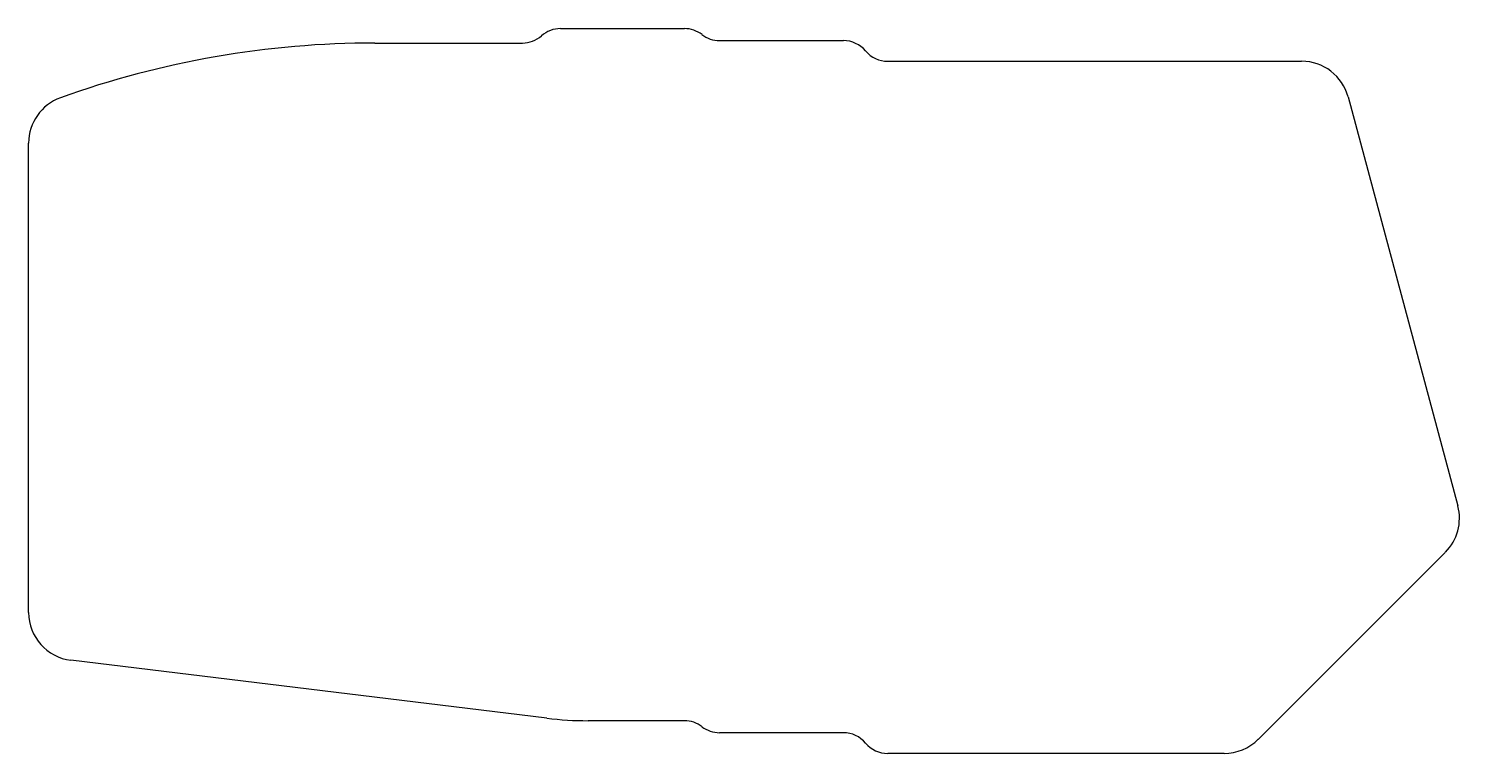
# Model space of a CAD drawing. Extents: x -220 to -71, y -131 to -55.
import ezdxf

# ---------------------------------------------------------------- set-up
doc = ezdxf.new("R2010")
doc.units = 0
doc.layers.add('MODELSKETCH_VISIBLE', color=7, linetype='CONTINUOUS')

msp = doc.modelspace()

# ---------------------------------------------------------------- linework, layer by layer
at = {"layer": 'MODELSKETCH_VISIBLE'}
for p, q in [((-164.44, -55.3), (-151.57, -55.3)), ((-183.74, -56.8), (-168.41, -56.8)), ((-147.91, -56.55), (-135.04, -56.55)), ((-130.44, -58.7), (-87.41, -58.7)), ((-82.58, -62.4), (-71.19, -104.95)), ((-219.73, -116.04), (-219.73, -67.2)), ((-72.48, -109.78), (-91.93, -129.23)), ((-165.88, -127.03), (-215.34, -121)), ((-151.57, -127.29), (-161.57, -127.29)), ((-135.04, -128.54), (-147.91, -128.54)), ((-95.46, -130.69), (-130.44, -130.69))]:
    msp.add_line(p, q, dxfattribs=at)
for centre, radius, start, end in [((-168.41, -53.8), 3, 270, 311.409), ((-164.44, -58.3), 3, 90, 131.409), ((-151.57, -58.3), 3, 52.342, 90), ((-147.91, -53.55), 3, 232.342, 270), ((-183.74, -153.52), 96.72, 90, 109.7521), ((-135.04, -59.55), 3, 39.9168, 90), ((-130.44, -55.7), 3, 219.9168, 270), ((-87.41, -63.7), 5, 15, 90), ((-214.73, -67.2), 5, 109.7521, 180), ((-76.01, -106.24), 5, 315, 15), ((-214.73, -116.04), 5, 180, 263.0521), ((-161.57, -91.65), 35.64, 263.0521, 270), ((-151.57, -130.29), 3, 52.342, 90), ((-147.91, -125.54), 3, 232.342, 270), ((-135.04, -131.54), 3, 39.9169, 90), ((-95.46, -125.69), 5, 270, 315), ((-130.44, -127.69), 3, 219.9169, 270)]:
    msp.add_arc(centre, radius, start, end, dxfattribs=at)

doc.saveas('drawing.dxf')
